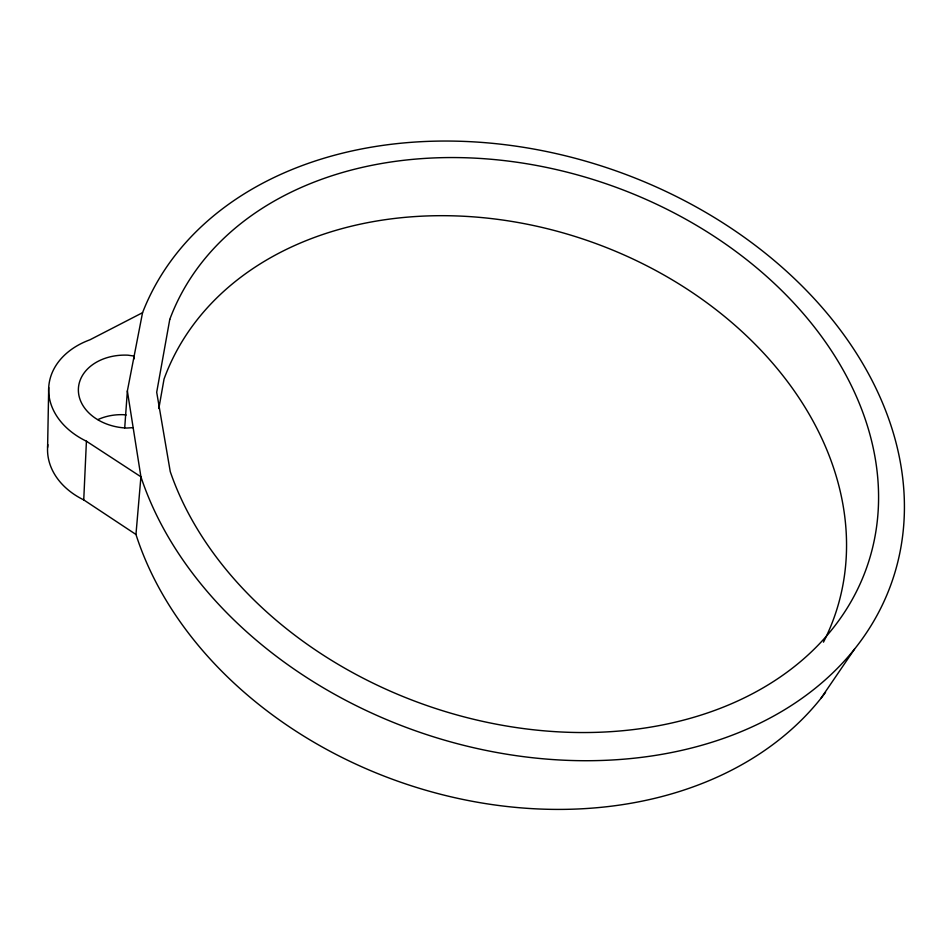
<?xml version="1.0" encoding="UTF-8"?>
<svg xmlns="http://www.w3.org/2000/svg" width="952" height="952" viewBox="0 0 952 952"><rect width="100%" height="100%" fill="white"/><g stroke="black" fill="none" stroke-linecap="round" stroke-linejoin="round"><path stroke-width="1.43" d="M47.6 447.38L48.707 387.595M825.527 692.39A382.74 294.204 19.3 0 1 452.985 797.276A382.74 294.204 19.3 0 1 135.957 534.465L83.74 499.895L86.418 441.216A78.004 58.286 4.4 0 1 48.671 388.404A78.004 58.286 4.4 0 1 89.964 339.793L142.55 312.696A398.174 297.345 19.2 0 1 742.441 235.989A398.174 297.345 19.2 0 1 737.479 733.135A398.174 297.345 19.2 0 1 140.92 476.797L86.418 441.216M124.712 427.912L127.366 390.986L142.55 312.696M133.923 358.975L134.137 356.072L127.961 355.179A48.73 36.414 4.4 0 0 78.373 389.499A48.73 36.414 4.4 0 0 126.747 428.043L133.149 427.65M135.957 534.465L140.92 476.797L127.366 390.986M158.829 408.515L164.053 379.003A355.62 272.974 19.2 0 1 607.9 248.151A355.62 272.974 19.2 0 1 823.468 642.16M820.886 698.399L854.515 649.133M126.14 415.036L123.76 414.703A46.791 35.938 3.4 0 0 97.961 419.57M83.74 499.895A74.887 57.525 3.4 0 1 47.826 444.643M169.765 319.432L156.699 392.26L170.253 471.621A369.923 275.83 19.2 0 0 726.507 705.837A369.923 275.83 19.2 0 0 725.019 243.676A369.923 275.83 19.2 0 0 169.765 319.432"/></g></svg>
